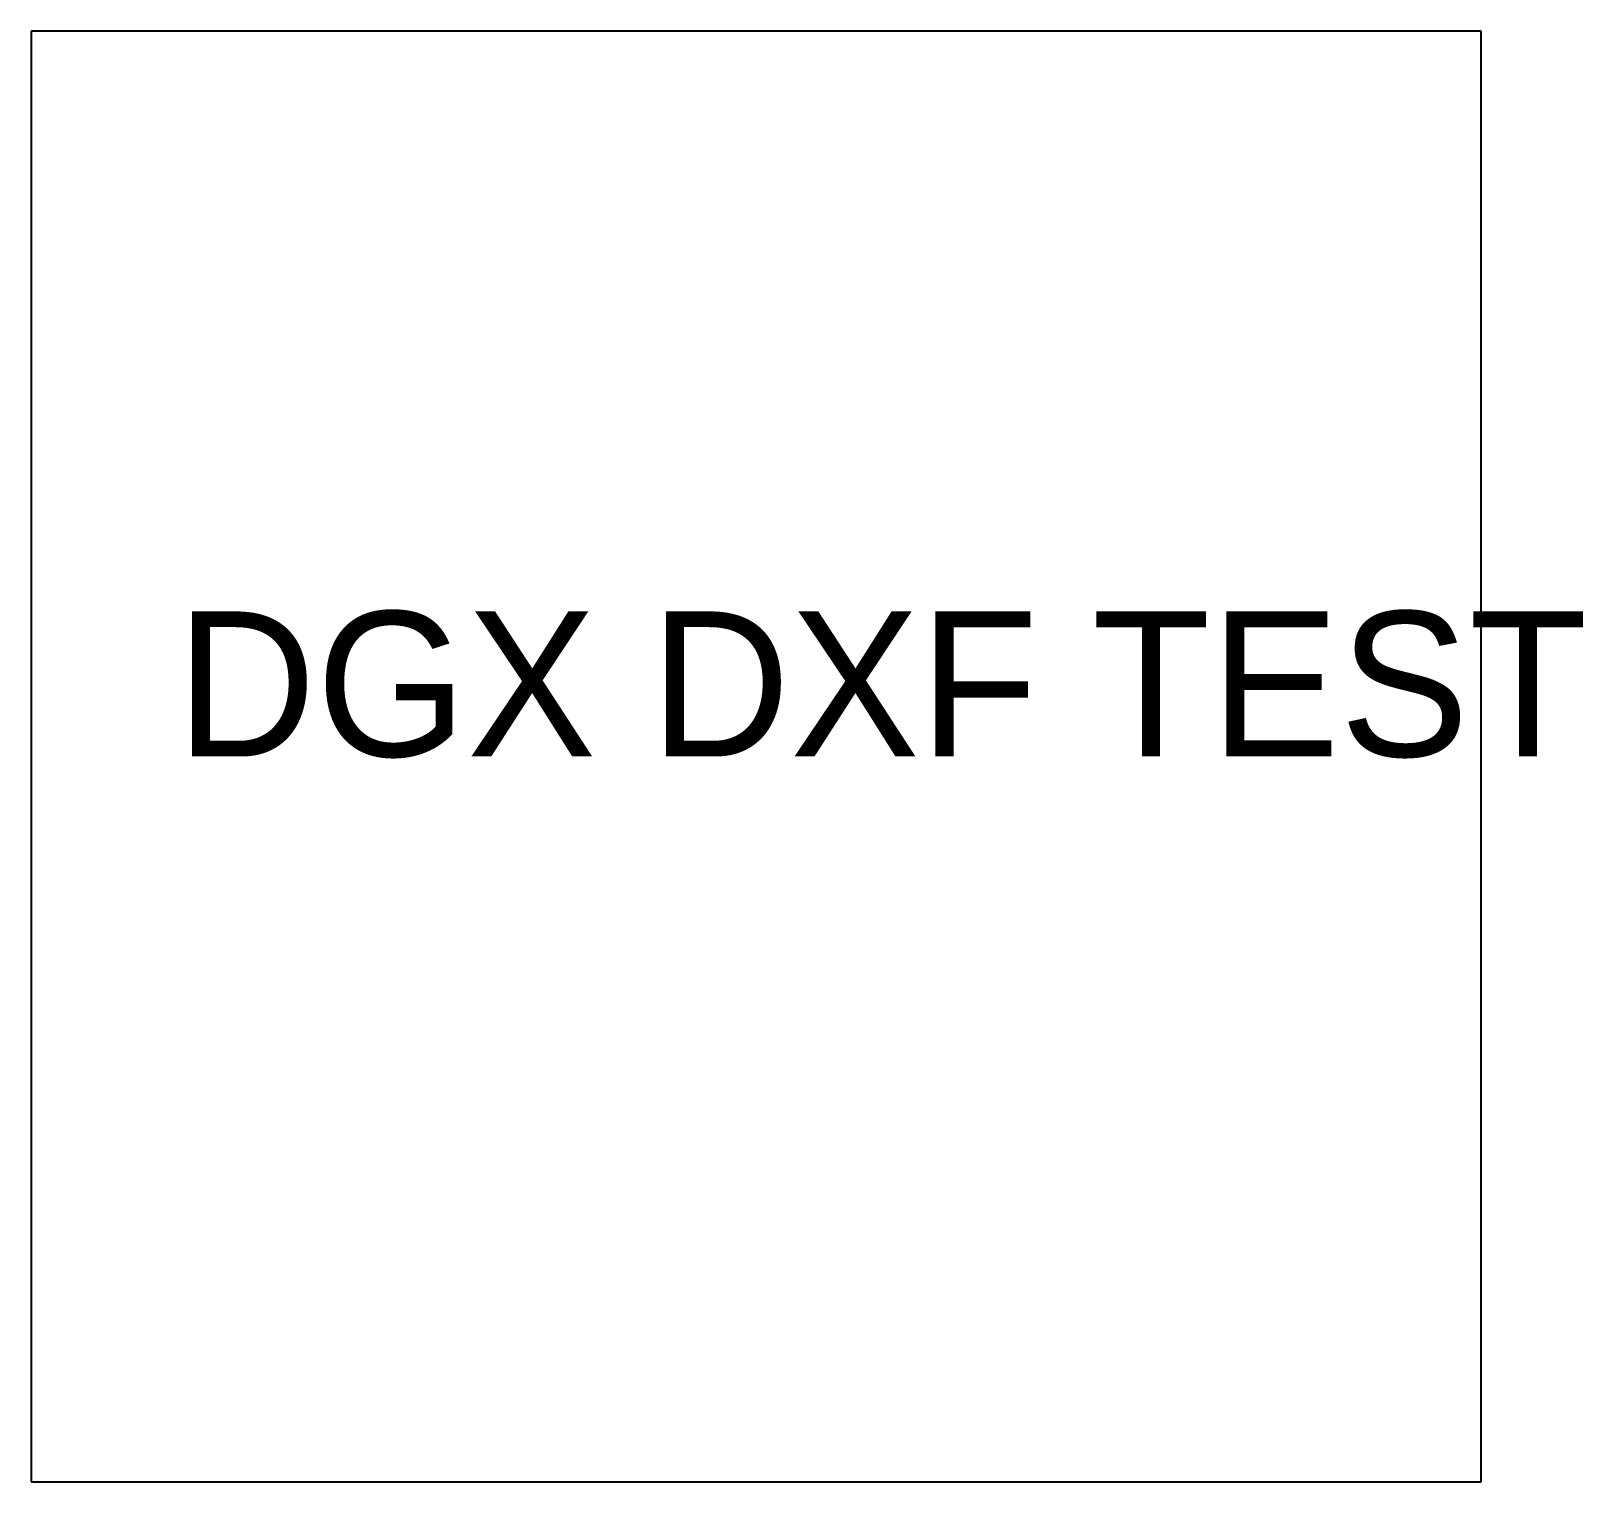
# Model space of a CAD drawing. Header units: metres. Extents: x 0 to 107, y 0 to 100.
import ezdxf

# ---------------------------------------------------------------- set-up
doc = ezdxf.new("R2010")
doc.units = ezdxf.units.M

msp = doc.modelspace()

# ---------------------------------------------------------------- linework, layer by layer
for p, q in [((100, 100), (0, 100)), ((0, 100), (0, 0)), ((100, 0), (100, 100)), ((0, 0), (100, 0))]:
    msp.add_line(p, q)

# ---------------------------------------------------------------- texts
msp.add_text('DGX DXF TEST', height=10).set_placement((10, 50))

doc.saveas('drawing.dxf')
